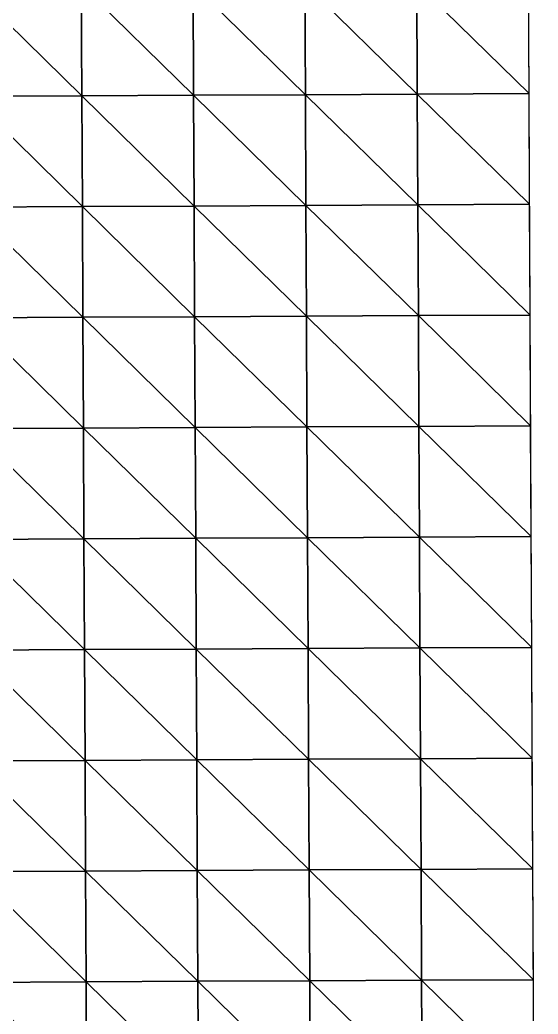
# Model space of a CAD drawing. Extents: x -372 to 678, y -263 to 741.
# Drawn here: x 619.4 to 677.6, y 326.4 to 438 of the extents above; entities that cross this region are included whole.
import ezdxf

# ---------------------------------------------------------------- set-up
doc = ezdxf.new("R2010")
doc.units = 0
doc.header["$LTSCALE"] = 0.0254
doc.layers.get('0').update_dxf_attribs({"linetype": 'CONTINUOUS'})
doc.layers.add('LOCATION_SNAPSHOT', color=144, linetype='CONTINUOUS')
doc.layers.add('LOCATION_TERRAIN', color=36, linetype='CONTINUOUS')

# ---------------------------------------------------------------- blocks, each defined once
blk = doc.blocks.new('LOCATION_SNAPSHOT_1')
at = {"color": 8}
mesh = blk.add_polyface(dxfattribs=at)
corners = [(-63.49, 214.77), (675.12, 740.67), (-66.01, 737.09), (677.64, 218.35)]
mesh.append_faces([[corners[k] for k in face] for face in [(0, 1, 2), (1, 0, 3)]], dxfattribs={"vtx0": -1, "color": 8})
blk = doc.blocks.new('LOCATION_TERRAIN_1')
at = {"color": 8}
mesh = blk.add_polyface(dxfattribs=at)
corners = [(651.49, 429.64, 13.6), (651.43, 442.08, 15.43), (638.87, 442.02, 13.96)]
mesh.append_faces([[corners[k] for k in face] for face in [(0, 1, 2)]], dxfattribs={"color": 8})
mesh = blk.add_polyface(dxfattribs=at)
corners = [(664.06, 429.7, 14.86), (664, 442.14, 16.72), (651.43, 442.08, 15.43)]
mesh.append_faces([[corners[k] for k in face] for face in [(0, 1, 2)]], dxfattribs={"color": 8})
mesh = blk.add_polyface(dxfattribs=at)
corners = [(664.06, 429.7, 14.86), (651.43, 442.08, 15.43), (651.49, 429.64, 13.6)]
mesh.append_faces([[corners[k] for k in face] for face in [(0, 1, 2)]], dxfattribs={"color": 8})
mesh = blk.add_polyface(dxfattribs=at)
corners = [(676.62, 429.76, 16.11), (676.56, 442.2, 17.65), (664, 442.14, 16.72)]
mesh.append_faces([[corners[k] for k in face] for face in [(0, 1, 2)]], dxfattribs={"color": 8})
mesh = blk.add_polyface(dxfattribs=at)
corners = [(676.62, 429.76, 16.11), (664, 442.14, 16.72), (664.06, 429.7, 14.86)]
mesh.append_faces([[corners[k] for k in face] for face in [(0, 1, 2)]], dxfattribs={"color": 8})
mesh = blk.add_polyface(dxfattribs=at)
corners = [(626.37, 429.52, 11.09), (626.31, 441.96, 12.48), (613.75, 441.9, 12.34)]
mesh.append_faces([[corners[k] for k in face] for face in [(0, 1, 2)]], dxfattribs={"color": 8})
mesh = blk.add_polyface(dxfattribs=at)
corners = [(626.37, 429.52, 11.09), (613.75, 441.9, 12.34), (613.81, 429.46, 11.24)]
mesh.append_faces([[corners[k] for k in face] for face in [(0, 1, 2)]], dxfattribs={"color": 8})
mesh = blk.add_polyface(dxfattribs=at)
corners = [(638.93, 429.58, 12.35), (638.87, 442.02, 13.96), (626.31, 441.96, 12.48)]
mesh.append_faces([[corners[k] for k in face] for face in [(0, 1, 2)]], dxfattribs={"color": 8})
mesh = blk.add_polyface(dxfattribs=at)
corners = [(638.93, 429.58, 12.35), (626.31, 441.96, 12.48), (626.37, 429.52, 11.09)]
mesh.append_faces([[corners[k] for k in face] for face in [(0, 1, 2)]], dxfattribs={"color": 8})
mesh = blk.add_polyface(dxfattribs=at)
corners = [(651.49, 429.64, 13.6), (638.87, 442.02, 13.96), (638.93, 429.58, 12.35)]
mesh.append_faces([[corners[k] for k in face] for face in [(0, 1, 2)]], dxfattribs={"color": 8})
mesh = blk.add_polyface(dxfattribs=at)
corners = [(626.43, 417.08, 9.7), (626.37, 429.52, 11.09), (613.81, 429.46, 11.24)]
mesh.append_faces([[corners[k] for k in face] for face in [(0, 1, 2)]], dxfattribs={"color": 8})
mesh = blk.add_polyface(dxfattribs=at)
corners = [(626.43, 417.08, 9.7), (613.81, 429.46, 11.24), (613.87, 417.02, 10.13)]
mesh.append_faces([[corners[k] for k in face] for face in [(0, 1, 2)]], dxfattribs={"color": 8})
mesh = blk.add_polyface(dxfattribs=at)
corners = [(638.99, 417.14, 10.74), (638.93, 429.58, 12.35), (626.37, 429.52, 11.09)]
mesh.append_faces([[corners[k] for k in face] for face in [(0, 1, 2)]], dxfattribs={"color": 8})
mesh = blk.add_polyface(dxfattribs=at)
corners = [(638.99, 417.14, 10.74), (626.37, 429.52, 11.09), (626.43, 417.08, 9.7)]
mesh.append_faces([[corners[k] for k in face] for face in [(0, 1, 2)]], dxfattribs={"color": 8})
mesh = blk.add_polyface(dxfattribs=at)
corners = [(651.55, 417.21, 11.77), (651.49, 429.64, 13.6), (638.93, 429.58, 12.35)]
mesh.append_faces([[corners[k] for k in face] for face in [(0, 1, 2)]], dxfattribs={"color": 8})
mesh = blk.add_polyface(dxfattribs=at)
corners = [(651.55, 417.21, 11.77), (638.93, 429.58, 12.35), (638.99, 417.14, 10.74)]
mesh.append_faces([[corners[k] for k in face] for face in [(0, 1, 2)]], dxfattribs={"color": 8})
mesh = blk.add_polyface(dxfattribs=at)
corners = [(664.12, 417.27, 12.99), (664.06, 429.7, 14.86), (651.49, 429.64, 13.6)]
mesh.append_faces([[corners[k] for k in face] for face in [(0, 1, 2)]], dxfattribs={"color": 8})
mesh = blk.add_polyface(dxfattribs=at)
corners = [(664.12, 417.27, 12.99), (651.49, 429.64, 13.6), (651.55, 417.21, 11.77)]
mesh.append_faces([[corners[k] for k in face] for face in [(0, 1, 2)]], dxfattribs={"color": 8})
mesh = blk.add_polyface(dxfattribs=at)
corners = [(676.68, 417.33, 14.57), (676.62, 429.76, 16.11), (664.06, 429.7, 14.86)]
mesh.append_faces([[corners[k] for k in face] for face in [(0, 1, 2)]], dxfattribs={"color": 8})
mesh = blk.add_polyface(dxfattribs=at)
corners = [(676.68, 417.33, 14.57), (664.06, 429.7, 14.86), (664.12, 417.27, 12.99)]
mesh.append_faces([[corners[k] for k in face] for face in [(0, 1, 2)]], dxfattribs={"color": 8})
mesh = blk.add_polyface(dxfattribs=at)
corners = [(626.49, 404.65, 9.67), (626.43, 417.08, 9.7), (613.87, 417.02, 10.13)]
mesh.append_faces([[corners[k] for k in face] for face in [(0, 1, 2)]], dxfattribs={"color": 8})
mesh = blk.add_polyface(dxfattribs=at)
corners = [(626.49, 404.65, 9.67), (613.87, 417.02, 10.13), (613.93, 404.59, 10.08)]
mesh.append_faces([[corners[k] for k in face] for face in [(0, 1, 2)]], dxfattribs={"color": 8})
mesh = blk.add_polyface(dxfattribs=at)
corners = [(639.05, 404.71, 10.74), (638.99, 417.14, 10.74), (626.43, 417.08, 9.7)]
mesh.append_faces([[corners[k] for k in face] for face in [(0, 1, 2)]], dxfattribs={"color": 8})
mesh = blk.add_polyface(dxfattribs=at)
corners = [(639.05, 404.71, 10.74), (626.43, 417.08, 9.7), (626.49, 404.65, 9.67)]
mesh.append_faces([[corners[k] for k in face] for face in [(0, 1, 2)]], dxfattribs={"color": 8})
mesh = blk.add_polyface(dxfattribs=at)
corners = [(651.61, 404.77, 11.82), (651.55, 417.21, 11.77), (638.99, 417.14, 10.74)]
mesh.append_faces([[corners[k] for k in face] for face in [(0, 1, 2)]], dxfattribs={"color": 8})
mesh = blk.add_polyface(dxfattribs=at)
corners = [(651.61, 404.77, 11.82), (638.99, 417.14, 10.74), (639.05, 404.71, 10.74)]
mesh.append_faces([[corners[k] for k in face] for face in [(0, 1, 2)]], dxfattribs={"color": 8})
mesh = blk.add_polyface(dxfattribs=at)
corners = [(664.18, 404.83, 13.13), (664.12, 417.27, 12.99), (651.55, 417.21, 11.77)]
mesh.append_faces([[corners[k] for k in face] for face in [(0, 1, 2)]], dxfattribs={"color": 8})
mesh = blk.add_polyface(dxfattribs=at)
corners = [(664.18, 404.83, 13.13), (651.55, 417.21, 11.77), (651.61, 404.77, 11.82)]
mesh.append_faces([[corners[k] for k in face] for face in [(0, 1, 2)]], dxfattribs={"color": 8})
mesh = blk.add_polyface(dxfattribs=at)
corners = [(676.74, 404.89, 14.95), (676.68, 417.33, 14.57), (664.12, 417.27, 12.99)]
mesh.append_faces([[corners[k] for k in face] for face in [(0, 1, 2)]], dxfattribs={"color": 8})
mesh = blk.add_polyface(dxfattribs=at)
corners = [(676.74, 404.89, 14.95), (664.12, 417.27, 12.99), (664.18, 404.83, 13.13)]
mesh.append_faces([[corners[k] for k in face] for face in [(0, 1, 2)]], dxfattribs={"color": 8})
mesh = blk.add_polyface(dxfattribs=at)
corners = [(626.55, 392.21, 10.04), (626.49, 404.65, 9.67), (613.93, 404.59, 10.08)]
mesh.append_faces([[corners[k] for k in face] for face in [(0, 1, 2)]], dxfattribs={"color": 8})
mesh = blk.add_polyface(dxfattribs=at)
corners = [(626.55, 392.21, 10.04), (613.93, 404.59, 10.08), (613.99, 392.15, 10.34)]
mesh.append_faces([[corners[k] for k in face] for face in [(0, 1, 2)]], dxfattribs={"color": 8})
mesh = blk.add_polyface(dxfattribs=at)
corners = [(639.11, 392.27, 11.22), (639.05, 404.71, 10.74), (626.49, 404.65, 9.67)]
mesh.append_faces([[corners[k] for k in face] for face in [(0, 1, 2)]], dxfattribs={"color": 8})
mesh = blk.add_polyface(dxfattribs=at)
corners = [(639.11, 392.27, 11.22), (626.49, 404.65, 9.67), (626.55, 392.21, 10.04)]
mesh.append_faces([[corners[k] for k in face] for face in [(0, 1, 2)]], dxfattribs={"color": 8})
mesh = blk.add_polyface(dxfattribs=at)
corners = [(651.67, 392.33, 12.4), (651.61, 404.77, 11.82), (639.05, 404.71, 10.74)]
mesh.append_faces([[corners[k] for k in face] for face in [(0, 1, 2)]], dxfattribs={"color": 8})
mesh = blk.add_polyface(dxfattribs=at)
corners = [(651.67, 392.33, 12.4), (639.05, 404.71, 10.74), (639.11, 392.27, 11.22)]
mesh.append_faces([[corners[k] for k in face] for face in [(0, 1, 2)]], dxfattribs={"color": 8})
mesh = blk.add_polyface(dxfattribs=at)
corners = [(664.24, 392.39, 13.86), (664.18, 404.83, 13.13), (651.61, 404.77, 11.82)]
mesh.append_faces([[corners[k] for k in face] for face in [(0, 1, 2)]], dxfattribs={"color": 8})
mesh = blk.add_polyface(dxfattribs=at)
corners = [(664.24, 392.39, 13.86), (651.61, 404.77, 11.82), (651.67, 392.33, 12.4)]
mesh.append_faces([[corners[k] for k in face] for face in [(0, 1, 2)]], dxfattribs={"color": 8})
mesh = blk.add_polyface(dxfattribs=at)
corners = [(676.8, 392.45, 15.9), (676.74, 404.89, 14.95), (664.18, 404.83, 13.13)]
mesh.append_faces([[corners[k] for k in face] for face in [(0, 1, 2)]], dxfattribs={"color": 8})
mesh = blk.add_polyface(dxfattribs=at)
corners = [(676.8, 392.45, 15.9), (664.18, 404.83, 13.13), (664.24, 392.39, 13.86)]
mesh.append_faces([[corners[k] for k in face] for face in [(0, 1, 2)]], dxfattribs={"color": 8})
mesh = blk.add_polyface(dxfattribs=at)
corners = [(626.61, 379.78, 10.4), (626.55, 392.21, 10.04), (613.99, 392.15, 10.34)]
mesh.append_faces([[corners[k] for k in face] for face in [(0, 1, 2)]], dxfattribs={"color": 8})
mesh = blk.add_polyface(dxfattribs=at)
corners = [(626.61, 379.78, 10.4), (613.99, 392.15, 10.34), (614.05, 379.71, 10.6)]
mesh.append_faces([[corners[k] for k in face] for face in [(0, 1, 2)]], dxfattribs={"color": 8})
mesh = blk.add_polyface(dxfattribs=at)
corners = [(639.17, 379.84, 11.69), (639.11, 392.27, 11.22), (626.55, 392.21, 10.04)]
mesh.append_faces([[corners[k] for k in face] for face in [(0, 1, 2)]], dxfattribs={"color": 8})
mesh = blk.add_polyface(dxfattribs=at)
corners = [(639.17, 379.84, 11.69), (626.55, 392.21, 10.04), (626.61, 379.78, 10.4)]
mesh.append_faces([[corners[k] for k in face] for face in [(0, 1, 2)]], dxfattribs={"color": 8})
mesh = blk.add_polyface(dxfattribs=at)
corners = [(651.73, 379.9, 12.98), (651.67, 392.33, 12.4), (639.11, 392.27, 11.22)]
mesh.append_faces([[corners[k] for k in face] for face in [(0, 1, 2)]], dxfattribs={"color": 8})
mesh = blk.add_polyface(dxfattribs=at)
corners = [(651.73, 379.9, 12.98), (639.11, 392.27, 11.22), (639.17, 379.84, 11.69)]
mesh.append_faces([[corners[k] for k in face] for face in [(0, 1, 2)]], dxfattribs={"color": 8})
mesh = blk.add_polyface(dxfattribs=at)
corners = [(664.3, 379.96, 14.59), (664.24, 392.39, 13.86), (651.67, 392.33, 12.4)]
mesh.append_faces([[corners[k] for k in face] for face in [(0, 1, 2)]], dxfattribs={"color": 8})
mesh = blk.add_polyface(dxfattribs=at)
corners = [(664.3, 379.96, 14.59), (651.67, 392.33, 12.4), (651.73, 379.9, 12.98)]
mesh.append_faces([[corners[k] for k in face] for face in [(0, 1, 2)]], dxfattribs={"color": 8})
mesh = blk.add_polyface(dxfattribs=at)
corners = [(676.86, 380.02, 16.84), (676.8, 392.45, 15.9), (664.24, 392.39, 13.86)]
mesh.append_faces([[corners[k] for k in face] for face in [(0, 1, 2)]], dxfattribs={"color": 8})
mesh = blk.add_polyface(dxfattribs=at)
corners = [(676.86, 380.02, 16.84), (664.24, 392.39, 13.86), (664.3, 379.96, 14.59)]
mesh.append_faces([[corners[k] for k in face] for face in [(0, 1, 2)]], dxfattribs={"color": 8})
mesh = blk.add_polyface(dxfattribs=at)
corners = [(626.67, 367.34, 11.58), (626.61, 379.78, 10.4), (614.05, 379.71, 10.6)]
mesh.append_faces([[corners[k] for k in face] for face in [(0, 1, 2)]], dxfattribs={"color": 8})
mesh = blk.add_polyface(dxfattribs=at)
corners = [(626.67, 367.34, 11.58), (614.05, 379.71, 10.6), (614.11, 367.28, 11.12)]
mesh.append_faces([[corners[k] for k in face] for face in [(0, 1, 2)]], dxfattribs={"color": 8})
mesh = blk.add_polyface(dxfattribs=at)
corners = [(639.23, 367.4, 13.22), (639.17, 379.84, 11.69), (626.61, 379.78, 10.4)]
mesh.append_faces([[corners[k] for k in face] for face in [(0, 1, 2)]], dxfattribs={"color": 8})
mesh = blk.add_polyface(dxfattribs=at)
corners = [(639.23, 367.4, 13.22), (626.61, 379.78, 10.4), (626.67, 367.34, 11.58)]
mesh.append_faces([[corners[k] for k in face] for face in [(0, 1, 2)]], dxfattribs={"color": 8})
mesh = blk.add_polyface(dxfattribs=at)
corners = [(651.79, 367.46, 14.86), (651.73, 379.9, 12.98), (639.17, 379.84, 11.69)]
mesh.append_faces([[corners[k] for k in face] for face in [(0, 1, 2)]], dxfattribs={"color": 8})
mesh = blk.add_polyface(dxfattribs=at)
corners = [(651.79, 367.46, 14.86), (639.17, 379.84, 11.69), (639.23, 367.4, 13.22)]
mesh.append_faces([[corners[k] for k in face] for face in [(0, 1, 2)]], dxfattribs={"color": 8})
mesh = blk.add_polyface(dxfattribs=at)
corners = [(664.36, 367.52, 16.53), (664.3, 379.96, 14.59), (651.73, 379.9, 12.98)]
mesh.append_faces([[corners[k] for k in face] for face in [(0, 1, 2)]], dxfattribs={"color": 8})
mesh = blk.add_polyface(dxfattribs=at)
corners = [(664.36, 367.52, 16.53), (651.73, 379.9, 12.98), (651.79, 367.46, 14.86)]
mesh.append_faces([[corners[k] for k in face] for face in [(0, 1, 2)]], dxfattribs={"color": 8})
mesh = blk.add_polyface(dxfattribs=at)
corners = [(676.92, 367.58, 18.28), (676.86, 380.02, 16.84), (664.3, 379.96, 14.59)]
mesh.append_faces([[corners[k] for k in face] for face in [(0, 1, 2)]], dxfattribs={"color": 8})
mesh = blk.add_polyface(dxfattribs=at)
corners = [(676.92, 367.58, 18.28), (664.3, 379.96, 14.59), (664.36, 367.52, 16.53)]
mesh.append_faces([[corners[k] for k in face] for face in [(0, 1, 2)]], dxfattribs={"color": 8})
mesh = blk.add_polyface(dxfattribs=at)
corners = [(626.73, 354.9, 13.05), (626.67, 367.34, 11.58), (614.11, 367.28, 11.12)]
mesh.append_faces([[corners[k] for k in face] for face in [(0, 1, 2)]], dxfattribs={"color": 8})
mesh = blk.add_polyface(dxfattribs=at)
corners = [(626.73, 354.9, 13.05), (614.11, 367.28, 11.12), (614.17, 354.84, 11.74)]
mesh.append_faces([[corners[k] for k in face] for face in [(0, 1, 2)]], dxfattribs={"color": 8})
mesh = blk.add_polyface(dxfattribs=at)
corners = [(639.29, 354.96, 15.12), (639.23, 367.4, 13.22), (626.67, 367.34, 11.58)]
mesh.append_faces([[corners[k] for k in face] for face in [(0, 1, 2)]], dxfattribs={"color": 8})
mesh = blk.add_polyface(dxfattribs=at)
corners = [(639.29, 354.96, 15.12), (626.67, 367.34, 11.58), (626.73, 354.9, 13.05)]
mesh.append_faces([[corners[k] for k in face] for face in [(0, 1, 2)]], dxfattribs={"color": 8})
mesh = blk.add_polyface(dxfattribs=at)
corners = [(651.85, 355.02, 17.19), (651.79, 367.46, 14.86), (639.23, 367.4, 13.22)]
mesh.append_faces([[corners[k] for k in face] for face in [(0, 1, 2)]], dxfattribs={"color": 8})
mesh = blk.add_polyface(dxfattribs=at)
corners = [(651.85, 355.02, 17.19), (639.23, 367.4, 13.22), (639.29, 354.96, 15.12)]
mesh.append_faces([[corners[k] for k in face] for face in [(0, 1, 2)]], dxfattribs={"color": 8})
mesh = blk.add_polyface(dxfattribs=at)
corners = [(664.42, 355.08, 18.92), (664.36, 367.52, 16.53), (651.79, 367.46, 14.86)]
mesh.append_faces([[corners[k] for k in face] for face in [(0, 1, 2)]], dxfattribs={"color": 8})
mesh = blk.add_polyface(dxfattribs=at)
corners = [(664.42, 355.08, 18.92), (651.79, 367.46, 14.86), (651.85, 355.02, 17.19)]
mesh.append_faces([[corners[k] for k in face] for face in [(0, 1, 2)]], dxfattribs={"color": 8})
mesh = blk.add_polyface(dxfattribs=at)
corners = [(676.98, 355.15, 19.91), (676.92, 367.58, 18.28), (664.36, 367.52, 16.53)]
mesh.append_faces([[corners[k] for k in face] for face in [(0, 1, 2)]], dxfattribs={"color": 8})
mesh = blk.add_polyface(dxfattribs=at)
corners = [(676.98, 355.15, 19.91), (664.36, 367.52, 16.53), (664.42, 355.08, 18.92)]
mesh.append_faces([[corners[k] for k in face] for face in [(0, 1, 2)]], dxfattribs={"color": 8})
mesh = blk.add_polyface(dxfattribs=at)
corners = [(651.91, 342.59, 19.53), (651.85, 355.02, 17.19), (639.29, 354.96, 15.12)]
mesh.append_faces([[corners[k] for k in face] for face in [(0, 1, 2)]], dxfattribs={"color": 8})
mesh = blk.add_polyface(dxfattribs=at)
corners = [(664.48, 342.65, 21.3), (664.42, 355.08, 18.92), (651.85, 355.02, 17.19)]
mesh.append_faces([[corners[k] for k in face] for face in [(0, 1, 2)]], dxfattribs={"color": 8})
mesh = blk.add_polyface(dxfattribs=at)
corners = [(664.48, 342.65, 21.3), (651.85, 355.02, 17.19), (651.91, 342.59, 19.53)]
mesh.append_faces([[corners[k] for k in face] for face in [(0, 1, 2)]], dxfattribs={"color": 8})
mesh = blk.add_polyface(dxfattribs=at)
corners = [(677.04, 342.71, 21.53), (676.98, 355.15, 19.91), (664.42, 355.08, 18.92)]
mesh.append_faces([[corners[k] for k in face] for face in [(0, 1, 2)]], dxfattribs={"color": 8})
mesh = blk.add_polyface(dxfattribs=at)
corners = [(677.04, 342.71, 21.53), (664.42, 355.08, 18.92), (664.48, 342.65, 21.3)]
mesh.append_faces([[corners[k] for k in face] for face in [(0, 1, 2)]], dxfattribs={"color": 8})
mesh = blk.add_polyface(dxfattribs=at)
corners = [(626.79, 342.47, 14.52), (626.73, 354.9, 13.05), (614.17, 354.84, 11.74)]
mesh.append_faces([[corners[k] for k in face] for face in [(0, 1, 2)]], dxfattribs={"color": 8})
mesh = blk.add_polyface(dxfattribs=at)
corners = [(626.79, 342.47, 14.52), (614.17, 354.84, 11.74), (614.23, 342.41, 12.35)]
mesh.append_faces([[corners[k] for k in face] for face in [(0, 1, 2)]], dxfattribs={"color": 8})
mesh = blk.add_polyface(dxfattribs=at)
corners = [(639.35, 342.53, 17.03), (639.29, 354.96, 15.12), (626.73, 354.9, 13.05)]
mesh.append_faces([[corners[k] for k in face] for face in [(0, 1, 2)]], dxfattribs={"color": 8})
mesh = blk.add_polyface(dxfattribs=at)
corners = [(639.35, 342.53, 17.03), (626.73, 354.9, 13.05), (626.79, 342.47, 14.52)]
mesh.append_faces([[corners[k] for k in face] for face in [(0, 1, 2)]], dxfattribs={"color": 8})
mesh = blk.add_polyface(dxfattribs=at)
corners = [(651.91, 342.59, 19.53), (639.29, 354.96, 15.12), (639.35, 342.53, 17.03)]
mesh.append_faces([[corners[k] for k in face] for face in [(0, 1, 2)]], dxfattribs={"color": 8})
mesh = blk.add_polyface(dxfattribs=at)
corners = [(626.85, 330.03, 14.54), (626.79, 342.47, 14.52), (614.23, 342.41, 12.35)]
mesh.append_faces([[corners[k] for k in face] for face in [(0, 1, 2)]], dxfattribs={"color": 8})
mesh = blk.add_polyface(dxfattribs=at)
corners = [(626.85, 330.03, 14.54), (614.23, 342.41, 12.35), (614.29, 329.97, 11.85)]
mesh.append_faces([[corners[k] for k in face] for face in [(0, 1, 2)]], dxfattribs={"color": 8})
mesh = blk.add_polyface(dxfattribs=at)
corners = [(639.41, 330.09, 17.26), (639.35, 342.53, 17.03), (626.79, 342.47, 14.52)]
mesh.append_faces([[corners[k] for k in face] for face in [(0, 1, 2)]], dxfattribs={"color": 8})
mesh = blk.add_polyface(dxfattribs=at)
corners = [(639.41, 330.09, 17.26), (626.79, 342.47, 14.52), (626.85, 330.03, 14.54)]
mesh.append_faces([[corners[k] for k in face] for face in [(0, 1, 2)]], dxfattribs={"color": 8})
mesh = blk.add_polyface(dxfattribs=at)
corners = [(651.98, 330.15, 19.97), (651.91, 342.59, 19.53), (639.35, 342.53, 17.03)]
mesh.append_faces([[corners[k] for k in face] for face in [(0, 1, 2)]], dxfattribs={"color": 8})
mesh = blk.add_polyface(dxfattribs=at)
corners = [(651.98, 330.15, 19.97), (639.35, 342.53, 17.03), (639.41, 330.09, 17.26)]
mesh.append_faces([[corners[k] for k in face] for face in [(0, 1, 2)]], dxfattribs={"color": 8})
mesh = blk.add_polyface(dxfattribs=at)
corners = [(664.54, 330.21, 21.73), (664.48, 342.65, 21.3), (651.91, 342.59, 19.53)]
mesh.append_faces([[corners[k] for k in face] for face in [(0, 1, 2)]], dxfattribs={"color": 8})
mesh = blk.add_polyface(dxfattribs=at)
corners = [(664.54, 330.21, 21.73), (651.91, 342.59, 19.53), (651.98, 330.15, 19.97)]
mesh.append_faces([[corners[k] for k in face] for face in [(0, 1, 2)]], dxfattribs={"color": 8})
mesh = blk.add_polyface(dxfattribs=at)
corners = [(677.1, 330.27, 21.5), (677.04, 342.71, 21.53), (664.48, 342.65, 21.3)]
mesh.append_faces([[corners[k] for k in face] for face in [(0, 1, 2)]], dxfattribs={"color": 8})
mesh = blk.add_polyface(dxfattribs=at)
corners = [(677.1, 330.27, 21.5), (664.48, 342.65, 21.3), (664.54, 330.21, 21.73)]
mesh.append_faces([[corners[k] for k in face] for face in [(0, 1, 2)]], dxfattribs={"color": 8})
mesh = blk.add_polyface(dxfattribs=at)
corners = [(626.91, 317.59, 13.92), (626.85, 330.03, 14.54), (614.29, 329.97, 11.85)]
mesh.append_faces([[corners[k] for k in face] for face in [(0, 1, 2)]], dxfattribs={"color": 8})
mesh = blk.add_polyface(dxfattribs=at)
corners = [(626.91, 317.59, 13.92), (614.29, 329.97, 11.85), (614.35, 317.53, 10.84)]
mesh.append_faces([[corners[k] for k in face] for face in [(0, 1, 2)]], dxfattribs={"color": 8})
mesh = blk.add_polyface(dxfattribs=at)
corners = [(639.47, 317.65, 16.75), (639.41, 330.09, 17.26), (626.85, 330.03, 14.54)]
mesh.append_faces([[corners[k] for k in face] for face in [(0, 1, 2)]], dxfattribs={"color": 8})
mesh = blk.add_polyface(dxfattribs=at)
corners = [(639.47, 317.65, 16.75), (626.85, 330.03, 14.54), (626.91, 317.59, 13.92)]
mesh.append_faces([[corners[k] for k in face] for face in [(0, 1, 2)]], dxfattribs={"color": 8})
mesh = blk.add_polyface(dxfattribs=at)
corners = [(652.04, 317.72, 19.57), (651.98, 330.15, 19.97), (639.41, 330.09, 17.26)]
mesh.append_faces([[corners[k] for k in face] for face in [(0, 1, 2)]], dxfattribs={"color": 8})
mesh = blk.add_polyface(dxfattribs=at)
corners = [(652.04, 317.72, 19.57), (639.41, 330.09, 17.26), (639.47, 317.65, 16.75)]
mesh.append_faces([[corners[k] for k in face] for face in [(0, 1, 2)]], dxfattribs={"color": 8})
mesh = blk.add_polyface(dxfattribs=at)
corners = [(664.6, 317.78, 21.29), (664.54, 330.21, 21.73), (651.98, 330.15, 19.97)]
mesh.append_faces([[corners[k] for k in face] for face in [(0, 1, 2)]], dxfattribs={"color": 8})
mesh = blk.add_polyface(dxfattribs=at)
corners = [(664.6, 317.78, 21.29), (651.98, 330.15, 19.97), (652.04, 317.72, 19.57)]
mesh.append_faces([[corners[k] for k in face] for face in [(0, 1, 2)]], dxfattribs={"color": 8})
mesh = blk.add_polyface(dxfattribs=at)
corners = [(677.16, 317.84, 20.74), (677.1, 330.27, 21.5), (664.54, 330.21, 21.73)]
mesh.append_faces([[corners[k] for k in face] for face in [(0, 1, 2)]], dxfattribs={"color": 8})
mesh = blk.add_polyface(dxfattribs=at)
corners = [(677.16, 317.84, 20.74), (664.54, 330.21, 21.73), (664.6, 317.78, 21.29)]
mesh.append_faces([[corners[k] for k in face] for face in [(0, 1, 2)]], dxfattribs={"color": 8})

msp = doc.modelspace()

# ---------------------------------------------------------------- block references
at = {"layer": 'LOCATION_SNAPSHOT', "color": 0}
msp.add_blockref('LOCATION_SNAPSHOT_1', (0, 0), dxfattribs=at)
at = {"layer": 'LOCATION_TERRAIN', "color": 0}
msp.add_blockref('LOCATION_TERRAIN_1', (0, 0), dxfattribs=at)

doc.saveas('drawing.dxf')
